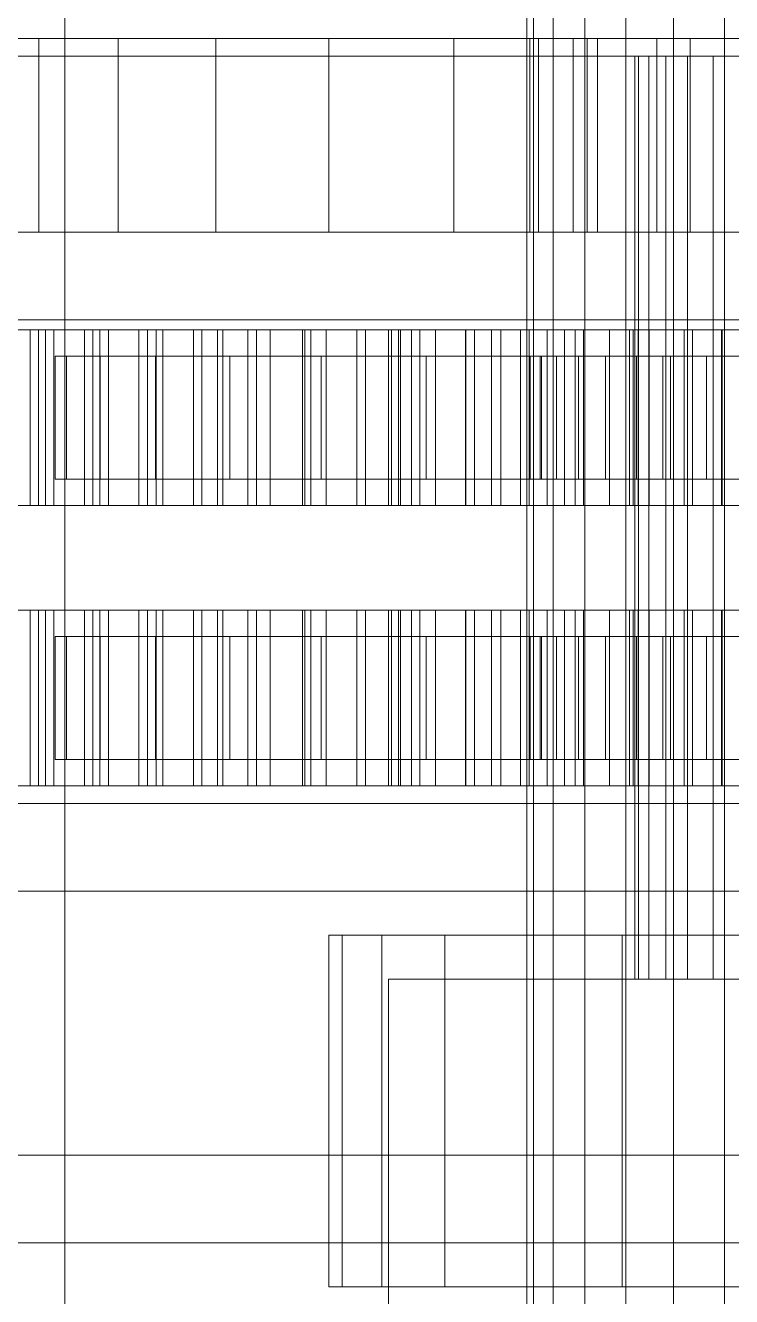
# Model space of a CAD drawing. Header units: millimetres. Extents: x -191664 to 191490, y -197311 to 10263.
# Drawn here: x 57367.6 to 57447.9, y -16606.1 to -16461.5 of the extents above; entities that cross this region are included whole.
import ezdxf

# ---------------------------------------------------------------- set-up
doc = ezdxf.new("R2010")
doc.units = ezdxf.units.MM
doc.layers.add('superior_secador', color=7, linetype='Continuous', lineweight=0)

msp = doc.modelspace()

# ---------------------------------------------------------------- linework, layer by layer
at = {"layer": 'superior_secador', "color": 9, "true_color": 0xbcc6c9}
for p, q in [((57424.62, -16380), (57424.62, -16640)), ((57425.38, -16380), (57425.38, -16640)), ((57427.63, -16380), (57427.63, -16640)), ((57431.21, -16380), (57431.21, -16640)), ((57435.87, -16380), (57435.87, -16640)), ((57441.29, -16380), (57441.29, -16640)), ((57447.12, -16380), (57447.12, -16640))]:
    msp.add_line(p, q, dxfattribs=at)
at = {"layer": 'superior_secador', "color": 253, "true_color": 0xa6b3ba}
for p, q in [((57372.12, -16405), (57372.12, -16700)), ((57162.12, -16550), (57372.12, -16550)), ((57342.12, -16550), (57552.12, -16550)), ((57372.12, -16550), (57372.12, -16700)), ((57408.9, -16630), (57408.9, -16570)), ((57408.9, -16570), (57488.9, -16570))]:
    msp.add_line(p, q, dxfattribs=at)
at = {"layer": 'superior_secador', "color": 252, "true_color": 0x8ba19a}
for p, q in [((57357.12, -16463), (57424.62, -16463)), ((57358.48, -16463), (57424.96, -16463)), ((57362.54, -16463), (57369.17, -16463)), ((57362.54, -16463), (57425.97, -16463)), ((57369.17, -16485), (57369.17, -16463)), ((57369.17, -16463), (57378.17, -16463)), ((57369.17, -16463), (57427.63, -16463)), ((57378.17, -16485), (57378.17, -16463)), ((57378.17, -16463), (57389.26, -16463)), ((57378.17, -16463), (57429.88, -16463)), ((57389.26, -16485), (57389.26, -16463)), ((57389.26, -16463), (57402.12, -16463)), ((57389.26, -16463), (57432.65, -16463)), ((57402.12, -16485), (57402.12, -16463)), ((57402.12, -16463), (57416.33, -16463)), ((57402.12, -16463), (57435.87, -16463)), ((57416.33, -16485), (57416.33, -16463)), ((57416.33, -16463), (57431.49, -16463)), ((57416.33, -16463), (57439.42, -16463)), ((57424.96, -16463), (57424.62, -16463)), ((57424.62, -16463), (57424.62, -16485)), ((57425.97, -16463), (57424.96, -16463)), ((57424.96, -16463), (57424.96, -16485)), ((57427.63, -16463), (57425.97, -16463)), ((57425.97, -16463), (57425.97, -16485)), ((57429.88, -16463), (57427.63, -16463)), ((57427.63, -16463), (57427.63, -16485)), ((57432.65, -16463), (57429.88, -16463)), ((57429.88, -16463), (57429.88, -16485)), ((57431.49, -16485), (57431.49, -16463)), ((57431.49, -16463), (57447.12, -16463)), ((57431.49, -16463), (57443.21, -16463)), ((57435.87, -16463), (57432.65, -16463)), ((57432.65, -16463), (57432.65, -16485)), ((57439.42, -16463), (57435.87, -16463)), ((57435.87, -16463), (57435.87, -16485)), ((57443.21, -16463), (57439.42, -16463)), ((57439.42, -16463), (57439.42, -16485)), ((57447.12, -16463), (57443.21, -16463)), ((57443.21, -16463), (57443.21, -16485)), ((57447.12, -16485), (57447.12, -16463)), ((57447.12, -16463), (57462.74, -16463)), ((57451.02, -16463), (57447.12, -16463)), ((57424.62, -16485), (57357.12, -16485)), ((57424.96, -16485), (57358.48, -16485)), ((57369.17, -16485), (57362.54, -16485)), ((57425.97, -16485), (57362.54, -16485)), ((57378.17, -16485), (57369.17, -16485)), ((57427.63, -16485), (57369.17, -16485)), ((57389.26, -16485), (57378.17, -16485)), ((57429.88, -16485), (57378.17, -16485)), ((57402.12, -16485), (57389.26, -16485)), ((57432.65, -16485), (57389.26, -16485)), ((57416.33, -16485), (57402.12, -16485)), ((57435.87, -16485), (57402.12, -16485)), ((57431.49, -16485), (57416.33, -16485)), ((57439.42, -16485), (57416.33, -16485)), ((57424.62, -16485), (57424.96, -16485)), ((57424.96, -16485), (57425.97, -16485)), ((57425.97, -16485), (57427.63, -16485)), ((57427.63, -16485), (57429.88, -16485)), ((57429.88, -16485), (57432.65, -16485)), ((57447.12, -16485), (57431.49, -16485)), ((57443.21, -16485), (57431.49, -16485)), ((57432.65, -16485), (57435.87, -16485)), ((57435.87, -16485), (57439.42, -16485)), ((57439.42, -16485), (57443.21, -16485)), ((57443.21, -16485), (57447.12, -16485)), ((57462.74, -16485), (57447.12, -16485)), ((57447.12, -16485), (57451.02, -16485)), ((57408.9, -16516.12), (57408.9, -16496.12)), ((57408.9, -16496.12), (57410.26, -16496.12)), ((57408.9, -16496.12), (57436.9, -16496.12)), ((57410.26, -16516.12), (57410.26, -16496.12)), ((57410.26, -16496.12), (57414.26, -16496.12)), ((57410.26, -16496.12), (57437.31, -16496.12)), ((57414.26, -16516.12), (57414.26, -16496.12)), ((57414.26, -16496.12), (57420.62, -16496.12)), ((57414.26, -16496.12), (57438.51, -16496.12)), ((57420.62, -16516.12), (57420.62, -16496.12)), ((57420.62, -16496.12), (57428.9, -16496.12)), ((57420.62, -16496.12), (57440.42, -16496.12)), ((57428.9, -16516.12), (57428.9, -16496.12)), ((57428.9, -16496.12), (57438.55, -16496.12)), ((57428.9, -16496.12), (57442.9, -16496.12)), ((57437.31, -16496.12), (57436.9, -16496.12)), ((57436.9, -16496.12), (57436.9, -16516.12)), ((57438.51, -16496.12), (57437.31, -16496.12)), ((57437.31, -16496.12), (57437.31, -16516.12)), ((57440.42, -16496.12), (57438.51, -16496.12)), ((57438.51, -16496.12), (57438.51, -16516.12)), ((57438.55, -16516.12), (57438.55, -16496.12)), ((57438.55, -16496.12), (57448.9, -16496.12)), ((57438.55, -16496.12), (57445.8, -16496.12)), ((57442.9, -16496.12), (57440.42, -16496.12)), ((57440.42, -16496.12), (57440.42, -16516.12)), ((57445.8, -16496.12), (57442.9, -16496.12)), ((57442.9, -16496.12), (57442.9, -16516.12)), ((57448.9, -16496.12), (57445.8, -16496.12)), ((57445.8, -16496.12), (57445.8, -16516.12)), ((57371, -16513.12), (57371, -16499.12)), ((57371, -16499.12), (57372.3, -16499.12)), ((57371, -16499.12), (57424.62, -16499.12)), ((57372.3, -16513.12), (57372.3, -16499.12)), ((57372.3, -16499.12), (57376.14, -16499.12)), ((57372.3, -16499.12), (57425, -16499.12)), ((57376.14, -16513.12), (57376.14, -16499.12)), ((57376.14, -16499.12), (57382.4, -16499.12)), ((57376.14, -16499.12), (57426.14, -16499.12)), ((57382.4, -16513.12), (57382.4, -16499.12)), ((57382.4, -16499.12), (57390.87, -16499.12)), ((57382.4, -16499.12), (57427.99, -16499.12)), ((57390.87, -16513.12), (57390.87, -16499.12)), ((57390.87, -16499.12), (57401.25, -16499.12)), ((57390.87, -16499.12), (57430.49, -16499.12)), ((57401.25, -16513.12), (57401.25, -16499.12)), ((57401.25, -16499.12), (57413.19, -16499.12)), ((57401.25, -16499.12), (57433.56, -16499.12)), ((57413.19, -16513.12), (57413.19, -16499.12)), ((57413.19, -16499.12), (57426.29, -16499.12)), ((57413.19, -16499.12), (57437.09, -16499.12)), ((57425, -16499.12), (57424.62, -16499.12)), ((57424.62, -16499.12), (57424.62, -16513.12)), ((57426.14, -16499.12), (57425, -16499.12)), ((57425, -16499.12), (57425, -16513.12)), ((57427.99, -16499.12), (57426.14, -16499.12)), ((57426.14, -16499.12), (57426.14, -16513.12)), ((57426.29, -16513.12), (57426.29, -16499.12)), ((57426.29, -16499.12), (57440.09, -16499.12)), ((57426.29, -16499.12), (57440.96, -16499.12)), ((57430.49, -16499.12), (57427.99, -16499.12)), ((57427.99, -16499.12), (57427.99, -16513.12)), ((57433.56, -16499.12), (57430.49, -16499.12)), ((57430.49, -16499.12), (57430.49, -16513.12)), ((57437.09, -16499.12), (57433.56, -16499.12)), ((57433.56, -16499.12), (57433.56, -16513.12)), ((57440.96, -16499.12), (57437.09, -16499.12)), ((57437.09, -16499.12), (57437.09, -16513.12)), ((57440.09, -16513.12), (57440.09, -16499.12)), ((57440.09, -16499.12), (57454.14, -16499.12)), ((57440.09, -16499.12), (57445.04, -16499.12)), ((57445.04, -16499.12), (57440.96, -16499.12)), ((57440.96, -16499.12), (57440.96, -16513.12)), ((57449.19, -16499.12), (57445.04, -16499.12)), ((57445.04, -16499.12), (57445.04, -16513.12)), ((57372.3, -16513.12), (57371, -16513.12)), ((57424.62, -16513.12), (57371, -16513.12)), ((57376.14, -16513.12), (57372.3, -16513.12)), ((57425, -16513.12), (57372.3, -16513.12)), ((57382.4, -16513.12), (57376.14, -16513.12)), ((57426.14, -16513.12), (57376.14, -16513.12)), ((57390.87, -16513.12), (57382.4, -16513.12)), ((57427.99, -16513.12), (57382.4, -16513.12)), ((57401.25, -16513.12), (57390.87, -16513.12)), ((57430.49, -16513.12), (57390.87, -16513.12)), ((57413.19, -16513.12), (57401.25, -16513.12)), ((57433.56, -16513.12), (57401.25, -16513.12)), ((57426.29, -16513.12), (57413.19, -16513.12)), ((57437.09, -16513.12), (57413.19, -16513.12)), ((57424.62, -16513.12), (57425, -16513.12)), ((57425, -16513.12), (57426.14, -16513.12)), ((57426.14, -16513.12), (57427.99, -16513.12)), ((57440.09, -16513.12), (57426.29, -16513.12)), ((57440.96, -16513.12), (57426.29, -16513.12)), ((57427.99, -16513.12), (57430.49, -16513.12)), ((57430.49, -16513.12), (57433.56, -16513.12)), ((57433.56, -16513.12), (57437.09, -16513.12)), ((57437.09, -16513.12), (57440.96, -16513.12)), ((57454.14, -16513.12), (57440.09, -16513.12)), ((57445.04, -16513.12), (57440.09, -16513.12)), ((57440.96, -16513.12), (57445.04, -16513.12)), ((57445.04, -16513.12), (57449.19, -16513.12)), ((57410.26, -16516.12), (57408.9, -16516.12)), ((57436.9, -16516.12), (57408.9, -16516.12)), ((57414.26, -16516.12), (57410.26, -16516.12)), ((57437.31, -16516.12), (57410.26, -16516.12)), ((57420.62, -16516.12), (57414.26, -16516.12)), ((57438.51, -16516.12), (57414.26, -16516.12)), ((57428.9, -16516.12), (57420.62, -16516.12)), ((57440.42, -16516.12), (57420.62, -16516.12)), ((57438.55, -16516.12), (57428.9, -16516.12)), ((57442.9, -16516.12), (57428.9, -16516.12)), ((57436.9, -16516.12), (57437.31, -16516.12)), ((57437.31, -16516.12), (57438.51, -16516.12)), ((57438.51, -16516.12), (57440.42, -16516.12)), ((57448.9, -16516.12), (57438.55, -16516.12)), ((57445.8, -16516.12), (57438.55, -16516.12)), ((57440.42, -16516.12), (57442.9, -16516.12)), ((57442.9, -16516.12), (57445.8, -16516.12)), ((57445.8, -16516.12), (57448.9, -16516.12)), ((57408.9, -16548), (57408.9, -16528)), ((57408.9, -16528), (57410.26, -16528)), ((57408.9, -16528), (57436.9, -16528)), ((57410.26, -16548), (57410.26, -16528)), ((57410.26, -16528), (57414.26, -16528)), ((57410.26, -16528), (57437.31, -16528)), ((57414.26, -16548), (57414.26, -16528)), ((57414.26, -16528), (57420.62, -16528)), ((57414.26, -16528), (57438.51, -16528)), ((57420.62, -16548), (57420.62, -16528)), ((57420.62, -16528), (57428.9, -16528)), ((57420.62, -16528), (57440.42, -16528)), ((57428.9, -16548), (57428.9, -16528)), ((57428.9, -16528), (57438.55, -16528)), ((57428.9, -16528), (57442.9, -16528)), ((57437.31, -16528), (57436.9, -16528)), ((57436.9, -16528), (57436.9, -16548)), ((57438.51, -16528), (57437.31, -16528)), ((57437.31, -16528), (57437.31, -16548)), ((57440.42, -16528), (57438.51, -16528)), ((57438.51, -16528), (57438.51, -16548)), ((57438.55, -16548), (57438.55, -16528)), ((57438.55, -16528), (57448.9, -16528)), ((57438.55, -16528), (57445.8, -16528)), ((57442.9, -16528), (57440.42, -16528)), ((57440.42, -16528), (57440.42, -16548)), ((57445.8, -16528), (57442.9, -16528)), ((57442.9, -16528), (57442.9, -16548)), ((57448.9, -16528), (57445.8, -16528)), ((57445.8, -16528), (57445.8, -16548)), ((57371, -16545), (57371, -16531)), ((57371, -16531), (57372.3, -16531)), ((57371, -16531), (57424.62, -16531)), ((57372.3, -16545), (57372.3, -16531)), ((57372.3, -16531), (57376.14, -16531)), ((57372.3, -16531), (57425, -16531)), ((57376.14, -16545), (57376.14, -16531)), ((57376.14, -16531), (57382.4, -16531)), ((57376.14, -16531), (57426.14, -16531)), ((57382.4, -16545), (57382.4, -16531)), ((57382.4, -16531), (57390.87, -16531)), ((57382.4, -16531), (57427.99, -16531)), ((57390.87, -16545), (57390.87, -16531)), ((57390.87, -16531), (57401.25, -16531)), ((57390.87, -16531), (57430.49, -16531)), ((57401.25, -16545), (57401.25, -16531)), ((57401.25, -16531), (57413.19, -16531)), ((57401.25, -16531), (57433.56, -16531)), ((57413.19, -16545), (57413.19, -16531)), ((57413.19, -16531), (57426.29, -16531)), ((57413.19, -16531), (57437.09, -16531)), ((57425, -16531), (57424.62, -16531)), ((57424.62, -16531), (57424.62, -16545)), ((57426.14, -16531), (57425, -16531)), ((57425, -16531), (57425, -16545)), ((57427.99, -16531), (57426.14, -16531)), ((57426.14, -16531), (57426.14, -16545)), ((57426.29, -16545), (57426.29, -16531)), ((57426.29, -16531), (57440.09, -16531)), ((57426.29, -16531), (57440.96, -16531)), ((57430.49, -16531), (57427.99, -16531)), ((57427.99, -16531), (57427.99, -16545)), ((57433.56, -16531), (57430.49, -16531)), ((57430.49, -16531), (57430.49, -16545)), ((57437.09, -16531), (57433.56, -16531)), ((57433.56, -16531), (57433.56, -16545)), ((57440.96, -16531), (57437.09, -16531)), ((57437.09, -16531), (57437.09, -16545)), ((57440.09, -16545), (57440.09, -16531)), ((57440.09, -16531), (57454.14, -16531)), ((57440.09, -16531), (57445.04, -16531)), ((57445.04, -16531), (57440.96, -16531)), ((57440.96, -16531), (57440.96, -16545)), ((57449.19, -16531), (57445.04, -16531)), ((57445.04, -16531), (57445.04, -16545)), ((57372.3, -16545), (57371, -16545)), ((57424.62, -16545), (57371, -16545)), ((57376.14, -16545), (57372.3, -16545)), ((57425, -16545), (57372.3, -16545)), ((57382.4, -16545), (57376.14, -16545)), ((57426.14, -16545), (57376.14, -16545)), ((57390.87, -16545), (57382.4, -16545)), ((57427.99, -16545), (57382.4, -16545)), ((57401.25, -16545), (57390.87, -16545)), ((57430.49, -16545), (57390.87, -16545)), ((57413.19, -16545), (57401.25, -16545)), ((57433.56, -16545), (57401.25, -16545)), ((57426.29, -16545), (57413.19, -16545)), ((57437.09, -16545), (57413.19, -16545)), ((57424.62, -16545), (57425, -16545)), ((57425, -16545), (57426.14, -16545)), ((57426.14, -16545), (57427.99, -16545)), ((57440.09, -16545), (57426.29, -16545)), ((57440.96, -16545), (57426.29, -16545)), ((57427.99, -16545), (57430.49, -16545)), ((57430.49, -16545), (57433.56, -16545)), ((57433.56, -16545), (57437.09, -16545)), ((57437.09, -16545), (57440.96, -16545)), ((57454.14, -16545), (57440.09, -16545)), ((57445.04, -16545), (57440.09, -16545)), ((57440.96, -16545), (57445.04, -16545)), ((57445.04, -16545), (57449.19, -16545)), ((57410.26, -16548), (57408.9, -16548)), ((57436.9, -16548), (57408.9, -16548)), ((57414.26, -16548), (57410.26, -16548)), ((57437.31, -16548), (57410.26, -16548)), ((57420.62, -16548), (57414.26, -16548)), ((57438.51, -16548), (57414.26, -16548)), ((57428.9, -16548), (57420.62, -16548)), ((57440.42, -16548), (57420.62, -16548)), ((57438.55, -16548), (57428.9, -16548)), ((57442.9, -16548), (57428.9, -16548)), ((57436.9, -16548), (57437.31, -16548)), ((57437.31, -16548), (57438.51, -16548)), ((57438.51, -16548), (57440.42, -16548)), ((57448.9, -16548), (57438.55, -16548)), ((57445.8, -16548), (57438.55, -16548)), ((57440.42, -16548), (57442.9, -16548)), ((57442.9, -16548), (57445.8, -16548)), ((57445.8, -16548), (57448.9, -16548)), ((57402.12, -16605), (57402.12, -16565)), ((57402.12, -16565), (57403.65, -16565)), ((57402.12, -16565), (57424.62, -16565)), ((57403.65, -16605), (57403.65, -16565)), ((57403.65, -16565), (57408.14, -16565)), ((57403.65, -16565), (57425.38, -16565)), ((57408.14, -16605), (57408.14, -16565)), ((57408.14, -16565), (57415.3, -16565)), ((57408.14, -16565), (57427.63, -16565)), ((57415.3, -16605), (57415.3, -16565)), ((57415.3, -16565), (57424.62, -16565)), ((57415.3, -16565), (57431.21, -16565)), ((57424.62, -16605), (57424.62, -16565)), ((57424.62, -16565), (57435.47, -16565)), ((57424.62, -16565), (57435.87, -16565)), ((57425.38, -16565), (57424.62, -16565)), ((57427.63, -16565), (57425.38, -16565)), ((57425.38, -16565), (57425.38, -16605)), ((57431.21, -16565), (57427.63, -16565)), ((57427.63, -16565), (57427.63, -16605)), ((57435.87, -16565), (57431.21, -16565)), ((57431.21, -16565), (57431.21, -16605)), ((57435.47, -16605), (57435.47, -16565)), ((57435.47, -16565), (57447.12, -16565)), ((57435.47, -16565), (57441.29, -16565)), ((57441.29, -16565), (57435.87, -16565)), ((57435.87, -16565), (57435.87, -16605)), ((57447.12, -16565), (57441.29, -16565)), ((57441.29, -16565), (57441.29, -16605)), ((57447.12, -16605), (57447.12, -16565)), ((57447.12, -16565), (57458.76, -16565)), ((57452.94, -16565), (57447.12, -16565)), ((57403.65, -16605), (57402.12, -16605)), ((57424.62, -16605), (57402.12, -16605)), ((57408.14, -16605), (57403.65, -16605)), ((57425.38, -16605), (57403.65, -16605)), ((57415.3, -16605), (57408.14, -16605)), ((57427.63, -16605), (57408.14, -16605)), ((57424.62, -16605), (57415.3, -16605)), ((57431.21, -16605), (57415.3, -16605)), ((57435.47, -16605), (57424.62, -16605)), ((57435.87, -16605), (57424.62, -16605)), ((57424.62, -16605), (57425.38, -16605)), ((57425.38, -16605), (57427.63, -16605)), ((57427.63, -16605), (57431.21, -16605)), ((57431.21, -16605), (57435.87, -16605)), ((57447.12, -16605), (57435.47, -16605)), ((57441.29, -16605), (57435.47, -16605)), ((57435.87, -16605), (57441.29, -16605)), ((57441.29, -16605), (57447.12, -16605)), ((57458.76, -16605), (57447.12, -16605)), ((57447.12, -16605), (57452.94, -16605))]:
    msp.add_line(p, q, dxfattribs=at)
at = {"layer": 'superior_secador', "color": 117, "true_color": 0x356c64}
for p, q in [((57542.12, -16465), (57352.12, -16465)), ((57352.12, -16560), (57542.12, -16560))]:
    msp.add_line(p, q, dxfattribs=at)
at = {"layer": 'superior_secador', "color": 253, "true_color": 0xabb8bc}
for p, q in [((57437.31, -16465), (57436.9, -16465)), ((57436.9, -16465), (57436.9, -16570)), ((57438.51, -16465), (57437.31, -16465)), ((57437.31, -16465), (57437.31, -16570)), ((57440.42, -16465), (57438.51, -16465)), ((57438.51, -16465), (57438.51, -16570)), ((57442.9, -16465), (57440.42, -16465)), ((57440.42, -16465), (57440.42, -16570)), ((57445.8, -16465), (57442.9, -16465)), ((57442.9, -16465), (57442.9, -16570)), ((57448.9, -16465), (57445.8, -16465)), ((57445.8, -16465), (57445.8, -16570)), ((57437.31, -16570), (57436.9, -16570)), ((57438.51, -16570), (57437.31, -16570)), ((57440.42, -16570), (57438.51, -16570)), ((57442.9, -16570), (57440.42, -16570)), ((57445.8, -16570), (57442.9, -16570)), ((57448.9, -16570), (57445.8, -16570))]:
    msp.add_line(p, q, dxfattribs=at)
at = {"layer": 'superior_secador', "color": 55, "true_color": 0xb9a24b}
msp.add_line((57557.12, -16495), (57167.12, -16495), dxfattribs=at)
at = {"layer": 'superior_secador', "color": 8, "true_color": 0x657a85}
for p, q in [((57369.11, -16496.12), (57355.75, -16496.12)), ((57357.51, -16496.12), (57370.87, -16496.12)), ((57375.31, -16496.12), (57361.95, -16496.12)), ((57361.95, -16496.12), (57368.15, -16496.12)), ((57369.11, -16496.12), (57362.91, -16496.12)), ((57363.71, -16496.12), (57369.91, -16496.12)), ((57363.71, -16496.12), (57377.07, -16496.12)), ((57370.87, -16496.12), (57364.68, -16496.12)), ((57368.15, -16496.12), (57368.15, -16516.12)), ((57381.5, -16496.12), (57368.15, -16496.12)), ((57368.15, -16496.12), (57374.34, -16496.12)), ((57369.11, -16516.12), (57369.11, -16496.12)), ((57375.31, -16496.12), (57369.11, -16496.12)), ((57369.91, -16516.12), (57369.91, -16496.12)), ((57369.91, -16496.12), (57376.1, -16496.12)), ((57369.91, -16496.12), (57383.26, -16496.12)), ((57377.07, -16496.12), (57370.87, -16496.12)), ((57370.87, -16496.12), (57370.87, -16516.12)), ((57374.34, -16496.12), (57374.34, -16516.12)), ((57387.7, -16496.12), (57374.34, -16496.12)), ((57374.34, -16496.12), (57380.54, -16496.12)), ((57375.31, -16516.12), (57375.31, -16496.12)), ((57381.5, -16496.12), (57375.31, -16496.12)), ((57376.1, -16516.12), (57376.1, -16496.12)), ((57376.1, -16496.12), (57382.48, -16496.12)), ((57376.1, -16496.12), (57389.46, -16496.12)), ((57383.26, -16496.12), (57377.07, -16496.12)), ((57377.07, -16496.12), (57377.07, -16516.12)), ((57380.54, -16496.12), (57380.54, -16516.12)), ((57393.9, -16496.12), (57380.54, -16496.12)), ((57380.54, -16496.12), (57386.73, -16496.12)), ((57381.5, -16516.12), (57381.5, -16496.12)), ((57387.7, -16496.12), (57381.5, -16496.12)), ((57382.48, -16516.12), (57382.48, -16496.12)), ((57382.48, -16496.12), (57390.06, -16496.12)), ((57382.48, -16496.12), (57395.47, -16496.12)), ((57389.46, -16496.12), (57383.26, -16496.12)), ((57383.26, -16496.12), (57383.26, -16516.12)), ((57386.73, -16496.12), (57386.73, -16516.12)), ((57400.09, -16496.12), (57386.73, -16496.12)), ((57386.73, -16496.12), (57392.93, -16496.12)), ((57387.7, -16516.12), (57387.7, -16496.12)), ((57393.9, -16496.12), (57387.7, -16496.12)), ((57395.47, -16496.12), (57389.46, -16496.12)), ((57389.46, -16496.12), (57389.46, -16516.12)), ((57390.06, -16516.12), (57390.06, -16496.12)), ((57390.06, -16496.12), (57399.39, -16496.12)), ((57390.06, -16496.12), (57401.82, -16496.12)), ((57392.93, -16496.12), (57392.93, -16516.12)), ((57406.29, -16496.12), (57392.93, -16496.12)), ((57392.93, -16496.12), (57399.13, -16496.12)), ((57393.9, -16516.12), (57393.9, -16496.12)), ((57400.09, -16496.12), (57393.9, -16496.12)), ((57401.82, -16496.12), (57395.47, -16496.12)), ((57395.47, -16496.12), (57395.47, -16516.12)), ((57399.13, -16496.12), (57399.13, -16516.12)), ((57412.48, -16496.12), (57399.13, -16496.12)), ((57399.13, -16496.12), (57405.32, -16496.12)), ((57399.39, -16516.12), (57399.39, -16496.12)), ((57399.39, -16496.12), (57410.03, -16496.12)), ((57399.39, -16496.12), (57409.23, -16496.12)), ((57400.09, -16516.12), (57400.09, -16496.12)), ((57406.29, -16496.12), (57400.09, -16496.12)), ((57409.23, -16496.12), (57401.82, -16496.12)), ((57401.82, -16496.12), (57401.82, -16516.12)), ((57405.32, -16496.12), (57405.32, -16516.12)), ((57418.68, -16496.12), (57405.32, -16496.12)), ((57405.32, -16496.12), (57411.52, -16496.12)), ((57406.29, -16516.12), (57406.29, -16496.12)), ((57412.48, -16496.12), (57406.29, -16496.12)), ((57417.67, -16496.12), (57409.23, -16496.12)), ((57409.23, -16496.12), (57409.23, -16516.12)), ((57410.03, -16516.12), (57410.03, -16496.12)), ((57410.03, -16496.12), (57421.69, -16496.12)), ((57410.03, -16496.12), (57417.67, -16496.12)), ((57411.52, -16496.12), (57411.52, -16516.12)), ((57424.88, -16496.12), (57411.52, -16496.12)), ((57411.52, -16496.12), (57417.71, -16496.12)), ((57412.48, -16516.12), (57412.48, -16496.12)), ((57418.68, -16496.12), (57412.48, -16496.12)), ((57426.93, -16496.12), (57417.67, -16496.12)), ((57417.67, -16496.12), (57417.67, -16516.12)), ((57417.71, -16496.12), (57417.71, -16516.12)), ((57431.07, -16496.12), (57417.71, -16496.12)), ((57417.71, -16496.12), (57423.91, -16496.12)), ((57418.68, -16516.12), (57418.68, -16496.12)), ((57424.88, -16496.12), (57418.68, -16496.12)), ((57421.69, -16516.12), (57421.69, -16496.12)), ((57421.69, -16496.12), (57434.04, -16496.12)), ((57421.69, -16496.12), (57426.93, -16496.12)), ((57423.91, -16496.12), (57423.91, -16516.12)), ((57437.27, -16496.12), (57423.91, -16496.12)), ((57423.91, -16496.12), (57430.11, -16496.12)), ((57424.88, -16516.12), (57424.88, -16496.12)), ((57431.07, -16496.12), (57424.88, -16496.12)), ((57436.73, -16496.12), (57426.93, -16496.12)), ((57426.93, -16496.12), (57426.93, -16516.12)), ((57430.11, -16496.12), (57430.11, -16516.12)), ((57443.46, -16496.12), (57430.11, -16496.12)), ((57430.11, -16496.12), (57436.3, -16496.12)), ((57431.07, -16516.12), (57431.07, -16496.12)), ((57437.27, -16496.12), (57431.07, -16496.12)), ((57434.04, -16516.12), (57434.04, -16496.12)), ((57434.04, -16496.12), (57446.75, -16496.12)), ((57434.04, -16496.12), (57436.73, -16496.12)), ((57436.3, -16496.12), (57436.3, -16516.12)), ((57449.66, -16496.12), (57436.3, -16496.12)), ((57436.3, -16496.12), (57442.5, -16496.12)), ((57446.83, -16496.12), (57436.73, -16496.12)), ((57436.73, -16496.12), (57436.73, -16516.12)), ((57437.27, -16516.12), (57437.27, -16496.12)), ((57443.46, -16496.12), (57437.27, -16496.12)), ((57442.5, -16496.12), (57442.5, -16516.12)), ((57455.86, -16496.12), (57442.5, -16496.12)), ((57442.5, -16496.12), (57448.7, -16496.12)), ((57443.46, -16516.12), (57443.46, -16496.12)), ((57449.66, -16496.12), (57443.46, -16496.12)), ((57446.75, -16516.12), (57446.75, -16496.12)), ((57446.75, -16496.12), (57459.47, -16496.12)), ((57446.75, -16496.12), (57446.83, -16496.12)), ((57456.92, -16496.12), (57446.83, -16496.12)), ((57446.83, -16496.12), (57446.83, -16516.12)), ((57355.75, -16516.12), (57369.11, -16516.12)), ((57370.87, -16516.12), (57357.51, -16516.12)), ((57361.95, -16516.12), (57375.31, -16516.12)), ((57368.15, -16516.12), (57361.95, -16516.12)), ((57362.91, -16516.12), (57369.11, -16516.12)), ((57369.91, -16516.12), (57363.71, -16516.12)), ((57377.07, -16516.12), (57363.71, -16516.12)), ((57364.68, -16516.12), (57370.87, -16516.12)), ((57368.15, -16516.12), (57381.5, -16516.12)), ((57374.34, -16516.12), (57368.15, -16516.12)), ((57369.11, -16516.12), (57375.31, -16516.12)), ((57376.1, -16516.12), (57369.91, -16516.12)), ((57383.26, -16516.12), (57369.91, -16516.12)), ((57370.87, -16516.12), (57377.07, -16516.12)), ((57374.34, -16516.12), (57387.7, -16516.12)), ((57380.54, -16516.12), (57374.34, -16516.12)), ((57375.31, -16516.12), (57381.5, -16516.12)), ((57382.48, -16516.12), (57376.1, -16516.12)), ((57389.46, -16516.12), (57376.1, -16516.12)), ((57377.07, -16516.12), (57383.26, -16516.12)), ((57380.54, -16516.12), (57393.9, -16516.12)), ((57386.73, -16516.12), (57380.54, -16516.12)), ((57381.5, -16516.12), (57387.7, -16516.12)), ((57390.06, -16516.12), (57382.48, -16516.12)), ((57395.47, -16516.12), (57382.48, -16516.12)), ((57383.26, -16516.12), (57389.46, -16516.12)), ((57386.73, -16516.12), (57400.09, -16516.12)), ((57392.93, -16516.12), (57386.73, -16516.12)), ((57387.7, -16516.12), (57393.9, -16516.12)), ((57389.46, -16516.12), (57395.47, -16516.12)), ((57399.39, -16516.12), (57390.06, -16516.12)), ((57401.82, -16516.12), (57390.06, -16516.12)), ((57392.93, -16516.12), (57406.29, -16516.12)), ((57399.13, -16516.12), (57392.93, -16516.12)), ((57393.9, -16516.12), (57400.09, -16516.12)), ((57395.47, -16516.12), (57401.82, -16516.12)), ((57399.13, -16516.12), (57412.48, -16516.12)), ((57405.32, -16516.12), (57399.13, -16516.12)), ((57410.03, -16516.12), (57399.39, -16516.12)), ((57409.23, -16516.12), (57399.39, -16516.12)), ((57400.09, -16516.12), (57406.29, -16516.12)), ((57401.82, -16516.12), (57409.23, -16516.12)), ((57405.32, -16516.12), (57418.68, -16516.12)), ((57411.52, -16516.12), (57405.32, -16516.12)), ((57406.29, -16516.12), (57412.48, -16516.12)), ((57409.23, -16516.12), (57417.67, -16516.12)), ((57421.69, -16516.12), (57410.03, -16516.12)), ((57417.67, -16516.12), (57410.03, -16516.12)), ((57411.52, -16516.12), (57424.88, -16516.12)), ((57417.71, -16516.12), (57411.52, -16516.12)), ((57412.48, -16516.12), (57418.68, -16516.12)), ((57417.67, -16516.12), (57426.93, -16516.12)), ((57417.71, -16516.12), (57431.07, -16516.12)), ((57423.91, -16516.12), (57417.71, -16516.12)), ((57418.68, -16516.12), (57424.88, -16516.12)), ((57434.04, -16516.12), (57421.69, -16516.12)), ((57426.93, -16516.12), (57421.69, -16516.12)), ((57423.91, -16516.12), (57437.27, -16516.12)), ((57430.11, -16516.12), (57423.91, -16516.12)), ((57424.88, -16516.12), (57431.07, -16516.12)), ((57426.93, -16516.12), (57436.73, -16516.12)), ((57430.11, -16516.12), (57443.46, -16516.12)), ((57436.3, -16516.12), (57430.11, -16516.12)), ((57431.07, -16516.12), (57437.27, -16516.12)), ((57446.75, -16516.12), (57434.04, -16516.12)), ((57436.73, -16516.12), (57434.04, -16516.12)), ((57436.3, -16516.12), (57449.66, -16516.12)), ((57442.5, -16516.12), (57436.3, -16516.12)), ((57436.73, -16516.12), (57446.83, -16516.12)), ((57437.27, -16516.12), (57443.46, -16516.12)), ((57442.5, -16516.12), (57455.86, -16516.12)), ((57448.7, -16516.12), (57442.5, -16516.12)), ((57443.46, -16516.12), (57449.66, -16516.12)), ((57459.47, -16516.12), (57446.75, -16516.12)), ((57446.83, -16516.12), (57446.75, -16516.12)), ((57446.83, -16516.12), (57456.92, -16516.12)), ((57369.11, -16528), (57355.75, -16528)), ((57357.51, -16528), (57370.87, -16528)), ((57375.31, -16528), (57361.95, -16528)), ((57361.95, -16528), (57368.15, -16528)), ((57369.11, -16528), (57362.91, -16528)), ((57363.71, -16528), (57369.91, -16528)), ((57363.71, -16528), (57377.07, -16528)), ((57370.87, -16528), (57364.68, -16528)), ((57368.15, -16528), (57368.15, -16548)), ((57381.5, -16528), (57368.15, -16528)), ((57368.15, -16528), (57374.34, -16528)), ((57369.11, -16548), (57369.11, -16528)), ((57375.31, -16528), (57369.11, -16528)), ((57369.91, -16548), (57369.91, -16528)), ((57369.91, -16528), (57376.1, -16528)), ((57369.91, -16528), (57383.26, -16528)), ((57377.07, -16528), (57370.87, -16528)), ((57370.87, -16528), (57370.87, -16548)), ((57374.34, -16528), (57374.34, -16548)), ((57387.7, -16528), (57374.34, -16528)), ((57374.34, -16528), (57380.54, -16528)), ((57375.31, -16548), (57375.31, -16528)), ((57381.5, -16528), (57375.31, -16528)), ((57376.1, -16548), (57376.1, -16528)), ((57376.1, -16528), (57382.48, -16528)), ((57376.1, -16528), (57389.46, -16528)), ((57383.26, -16528), (57377.07, -16528)), ((57377.07, -16528), (57377.07, -16548)), ((57380.54, -16528), (57380.54, -16548)), ((57393.9, -16528), (57380.54, -16528)), ((57380.54, -16528), (57386.73, -16528)), ((57381.5, -16548), (57381.5, -16528)), ((57387.7, -16528), (57381.5, -16528)), ((57382.48, -16548), (57382.48, -16528)), ((57382.48, -16528), (57390.06, -16528)), ((57382.48, -16528), (57395.47, -16528)), ((57389.46, -16528), (57383.26, -16528)), ((57383.26, -16528), (57383.26, -16548)), ((57386.73, -16528), (57386.73, -16548)), ((57400.09, -16528), (57386.73, -16528)), ((57386.73, -16528), (57392.93, -16528)), ((57387.7, -16548), (57387.7, -16528)), ((57393.9, -16528), (57387.7, -16528)), ((57395.47, -16528), (57389.46, -16528)), ((57389.46, -16528), (57389.46, -16548)), ((57390.06, -16548), (57390.06, -16528)), ((57390.06, -16528), (57399.39, -16528)), ((57390.06, -16528), (57401.82, -16528)), ((57392.93, -16528), (57392.93, -16548)), ((57406.29, -16528), (57392.93, -16528)), ((57392.93, -16528), (57399.13, -16528)), ((57393.9, -16548), (57393.9, -16528)), ((57400.09, -16528), (57393.9, -16528)), ((57401.82, -16528), (57395.47, -16528)), ((57395.47, -16528), (57395.47, -16548)), ((57399.13, -16528), (57399.13, -16548)), ((57412.48, -16528), (57399.13, -16528)), ((57399.13, -16528), (57405.32, -16528)), ((57399.39, -16548), (57399.39, -16528)), ((57399.39, -16528), (57410.03, -16528)), ((57399.39, -16528), (57409.23, -16528)), ((57400.09, -16548), (57400.09, -16528)), ((57406.29, -16528), (57400.09, -16528)), ((57409.23, -16528), (57401.82, -16528)), ((57401.82, -16528), (57401.82, -16548)), ((57405.32, -16528), (57405.32, -16548)), ((57418.68, -16528), (57405.32, -16528)), ((57405.32, -16528), (57411.52, -16528)), ((57406.29, -16548), (57406.29, -16528)), ((57412.48, -16528), (57406.29, -16528)), ((57417.67, -16528), (57409.23, -16528)), ((57409.23, -16528), (57409.23, -16548)), ((57410.03, -16548), (57410.03, -16528)), ((57410.03, -16528), (57421.69, -16528)), ((57410.03, -16528), (57417.67, -16528)), ((57411.52, -16528), (57411.52, -16548)), ((57424.88, -16528), (57411.52, -16528)), ((57411.52, -16528), (57417.71, -16528)), ((57412.48, -16548), (57412.48, -16528)), ((57418.68, -16528), (57412.48, -16528)), ((57426.93, -16528), (57417.67, -16528)), ((57417.67, -16528), (57417.67, -16548)), ((57417.71, -16528), (57417.71, -16548)), ((57431.07, -16528), (57417.71, -16528)), ((57417.71, -16528), (57423.91, -16528)), ((57418.68, -16548), (57418.68, -16528)), ((57424.88, -16528), (57418.68, -16528)), ((57421.69, -16548), (57421.69, -16528)), ((57421.69, -16528), (57434.04, -16528)), ((57421.69, -16528), (57426.93, -16528)), ((57423.91, -16528), (57423.91, -16548)), ((57437.27, -16528), (57423.91, -16528)), ((57423.91, -16528), (57430.11, -16528)), ((57424.88, -16548), (57424.88, -16528)), ((57431.07, -16528), (57424.88, -16528)), ((57436.73, -16528), (57426.93, -16528)), ((57426.93, -16528), (57426.93, -16548)), ((57430.11, -16528), (57430.11, -16548)), ((57443.46, -16528), (57430.11, -16528)), ((57430.11, -16528), (57436.3, -16528)), ((57431.07, -16548), (57431.07, -16528)), ((57437.27, -16528), (57431.07, -16528)), ((57434.04, -16548), (57434.04, -16528)), ((57434.04, -16528), (57446.75, -16528)), ((57434.04, -16528), (57436.73, -16528)), ((57436.3, -16528), (57436.3, -16548)), ((57449.66, -16528), (57436.3, -16528)), ((57436.3, -16528), (57442.5, -16528)), ((57446.83, -16528), (57436.73, -16528)), ((57436.73, -16528), (57436.73, -16548)), ((57437.27, -16548), (57437.27, -16528)), ((57443.46, -16528), (57437.27, -16528)), ((57442.5, -16528), (57442.5, -16548)), ((57455.86, -16528), (57442.5, -16528)), ((57442.5, -16528), (57448.7, -16528)), ((57443.46, -16548), (57443.46, -16528)), ((57449.66, -16528), (57443.46, -16528)), ((57446.75, -16548), (57446.75, -16528)), ((57446.75, -16528), (57459.47, -16528)), ((57446.75, -16528), (57446.83, -16528)), ((57456.92, -16528), (57446.83, -16528)), ((57446.83, -16528), (57446.83, -16548)), ((57355.75, -16548), (57369.11, -16548)), ((57370.87, -16548), (57357.51, -16548)), ((57361.95, -16548), (57375.31, -16548)), ((57368.15, -16548), (57361.95, -16548)), ((57362.91, -16548), (57369.11, -16548)), ((57369.91, -16548), (57363.71, -16548)), ((57377.07, -16548), (57363.71, -16548)), ((57364.68, -16548), (57370.87, -16548)), ((57368.15, -16548), (57381.5, -16548)), ((57374.34, -16548), (57368.15, -16548)), ((57369.11, -16548), (57375.31, -16548)), ((57376.1, -16548), (57369.91, -16548)), ((57383.26, -16548), (57369.91, -16548)), ((57370.87, -16548), (57377.07, -16548)), ((57374.34, -16548), (57387.7, -16548)), ((57380.54, -16548), (57374.34, -16548)), ((57375.31, -16548), (57381.5, -16548)), ((57382.48, -16548), (57376.1, -16548)), ((57389.46, -16548), (57376.1, -16548)), ((57377.07, -16548), (57383.26, -16548)), ((57380.54, -16548), (57393.9, -16548)), ((57386.73, -16548), (57380.54, -16548)), ((57381.5, -16548), (57387.7, -16548)), ((57390.06, -16548), (57382.48, -16548)), ((57395.47, -16548), (57382.48, -16548)), ((57383.26, -16548), (57389.46, -16548)), ((57386.73, -16548), (57400.09, -16548)), ((57392.93, -16548), (57386.73, -16548)), ((57387.7, -16548), (57393.9, -16548)), ((57389.46, -16548), (57395.47, -16548)), ((57399.39, -16548), (57390.06, -16548)), ((57401.82, -16548), (57390.06, -16548)), ((57392.93, -16548), (57406.29, -16548)), ((57399.13, -16548), (57392.93, -16548)), ((57393.9, -16548), (57400.09, -16548)), ((57395.47, -16548), (57401.82, -16548)), ((57399.13, -16548), (57412.48, -16548)), ((57405.32, -16548), (57399.13, -16548)), ((57410.03, -16548), (57399.39, -16548)), ((57409.23, -16548), (57399.39, -16548)), ((57400.09, -16548), (57406.29, -16548)), ((57401.82, -16548), (57409.23, -16548)), ((57405.32, -16548), (57418.68, -16548)), ((57411.52, -16548), (57405.32, -16548)), ((57406.29, -16548), (57412.48, -16548)), ((57409.23, -16548), (57417.67, -16548)), ((57421.69, -16548), (57410.03, -16548)), ((57417.67, -16548), (57410.03, -16548)), ((57411.52, -16548), (57424.88, -16548)), ((57417.71, -16548), (57411.52, -16548)), ((57412.48, -16548), (57418.68, -16548)), ((57417.67, -16548), (57426.93, -16548)), ((57417.71, -16548), (57431.07, -16548)), ((57423.91, -16548), (57417.71, -16548)), ((57418.68, -16548), (57424.88, -16548)), ((57434.04, -16548), (57421.69, -16548)), ((57426.93, -16548), (57421.69, -16548)), ((57423.91, -16548), (57437.27, -16548)), ((57430.11, -16548), (57423.91, -16548)), ((57424.88, -16548), (57431.07, -16548)), ((57426.93, -16548), (57436.73, -16548)), ((57430.11, -16548), (57443.46, -16548)), ((57436.3, -16548), (57430.11, -16548)), ((57431.07, -16548), (57437.27, -16548)), ((57446.75, -16548), (57434.04, -16548)), ((57436.73, -16548), (57434.04, -16548)), ((57436.3, -16548), (57449.66, -16548)), ((57442.5, -16548), (57436.3, -16548)), ((57436.73, -16548), (57446.83, -16548)), ((57437.27, -16548), (57443.46, -16548)), ((57442.5, -16548), (57455.86, -16548)), ((57448.7, -16548), (57442.5, -16548)), ((57443.46, -16548), (57449.66, -16548)), ((57459.47, -16548), (57446.75, -16548)), ((57446.83, -16548), (57446.75, -16548)), ((57446.83, -16548), (57456.92, -16548))]:
    msp.add_line(p, q, dxfattribs=at)
at = {"layer": 'superior_secador', "color": 142, "true_color": 0x159eb4}
msp.add_line((57322.12, -16590), (57512.12, -16590), dxfattribs=at)
at = {"layer": 'superior_secador', "color": 9, "true_color": 0xb8c6c1}
msp.add_line((37717.12, -16600), (57467.12, -16600), dxfattribs=at)
at = {"layer": 'superior_secador', "color": 251, "true_color": 0x536a64}
msp.add_line((37717.12, -16600), (57717.12, -16600), dxfattribs=at)
at = {"layer": 'superior_secador', "color": 254, "true_color": 0xd8e0dc}
msp.add_line((56065.45, -16600), (57702.12, -16600), dxfattribs=at)

doc.saveas('drawing.dxf')
